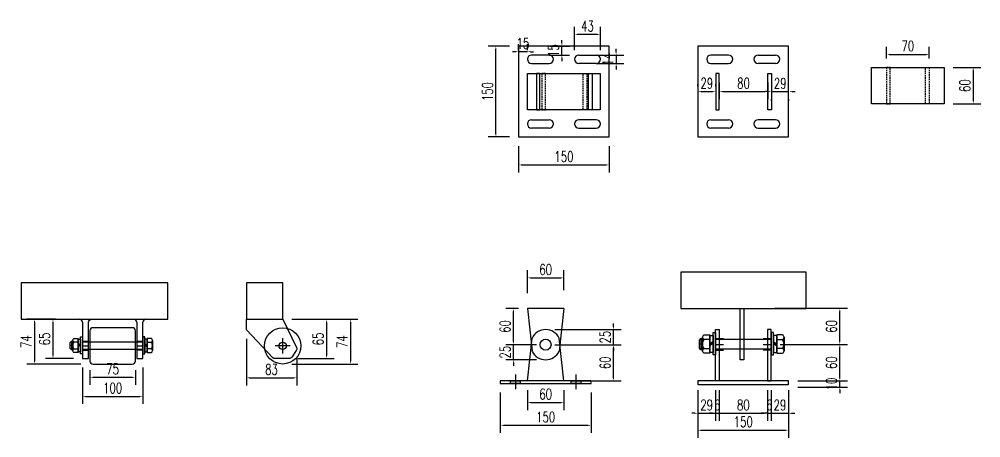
# Model space of a CAD drawing. Header units: millimetres. Extents: x -1442555 to 442606, y 1365385 to 2223627.
# Drawn here: x 357443 to 359033, y 1550949 to 1551641 of the extents above; entities that cross this region are included whole.
import ezdxf

# ---------------------------------------------------------------- set-up
doc = ezdxf.new("R2010")
doc.units = ezdxf.units.MM
doc.header["$LTSCALE"] = 10
for name, pattern in [('ACAD_ISO03W100', [30, 12, -18]), ('CENTER2', [28.575, 19.05, -3.175, 3.175, -3.175]), ('DASHED2', [0.375, 0.25, -0.125])]:
    doc.linetypes.add(name, pattern=pattern)
doc.layers.get('0').update_dxf_attribs({"linetype": 'CONTINUOUS'})
doc.layers.get('DEFPOINTS').update_dxf_attribs({"linetype": 'CONTINUOUS'})
for name, color, linetype in [('00-HATCH(填充)', 250, 'CONTINUOUS'), ('W-MOUNTING固定方式', 5, 'CONTINUOUS'), ('铝架', 3, 'CONTINUOUS')]:
    doc.layers.add(name, color=color, linetype=linetype)
doc.styles.add('STANDARD_T3', font='simplex.shx', dxfattribs={"width": 0.7, "bigfont": 'gbcbig.shx'})
doc.dimstyles.new('W&&5', dxfattribs={"dimtxt": 17.5, "dimasz": 5, "dimexe": 12.5, "dimexo": 15, "dimgap": 5, "dimtad": 1, "dimdec": 0, "dimzin": 0, "dimdsep": 46, "dimtxsty": 'STANDARD_T3', "dimcen": 0.09, "dimclrd": 1, "dimclre": 1, "dimclrt": 7, "dimazin": 2, "dimtfac": 1, "dimtdec": 0, "dimtix": 1, "dimtmove": 2, "dimatfit": 3, "dimfxl": 100, "dimtolj": 1, "dimtzin": 0, "dimarcsym": 0})

# ---------------------------------------------------------------- blocks, each defined once
blk = doc.blocks.new('*D166')
at = {"color": 1, "lineweight": -2, "transparency": 16777216}
for p, q in [((358987.3, 1551561.5), (359032.9, 1551561.5)), ((359020.4, 1551556.5), (359020.4, 1551506.5)), ((358987.3, 1551501.5), (359032.9, 1551501.5))]:
    blk.add_line(p, q, dxfattribs=at)
at = {"color": 1, "transparency": 16777216}
for points in [[(359019.6, 1551556.5), (359021.3, 1551556.5), (359020.4, 1551561.5)], [(359019.6, 1551506.5), (359021.3, 1551506.5), (359020.4, 1551501.5)]]:
    blk.add_solid(points, dxfattribs=at)
at = {"layer": 'DEFPOINTS', "color": 0, "transparency": 16777216}
for p in [(358972.3, 1551561.5), (358972.3, 1551501.5), (359020.4, 1551501.5)]:
    blk.add_point(p, dxfattribs=at)
at = {"color": 7, "transparency": 16777216, "insert": (359006.7, 1551531.5), "char_height": 17.5, "attachment_point": 5, "rotation": 90, "style": 'STANDARD_T3'}
blk.add_mtext('\\A1;60', dxfattribs=at)
blk = doc.blocks.new('gangban')
at = {"layer": 'W-MOUNTING固定方式'}
for p, q in [((-1499900.8, 1203880.2), (-1499929.8, 1203880.2)), ((-1499851.8, 1203880.2), (-1499822.8, 1203880.2)), ((-1499929.8, 1203866.2), (-1499900.8, 1203866.2)), ((-1499822.8, 1203866.2), (-1499851.8, 1203866.2)), ((-1499929.8, 1203773.2), (-1499900.8, 1203773.2)), ((-1499822.8, 1203773.2), (-1499851.8, 1203773.2)), ((-1499900.8, 1203759.2), (-1499929.8, 1203759.2)), ((-1499851.8, 1203759.2), (-1499822.8, 1203759.2))]:
    blk.add_line(p, q, dxfattribs=at)
blk.add_lwpolyline([(-1499951.3, 1203744.7), (-1499801.3, 1203744.7), (-1499801.3, 1203894.7), (-1499951.3, 1203894.7)], close=True, dxfattribs=at)
for centre, start, end in [((-1499929.8, 1203873.2), 90, 270), ((-1499900.8, 1203873.2), 270, 90), ((-1499851.8, 1203873.2), 90, 270), ((-1499822.8, 1203873.2), 270, 90), ((-1499929.8, 1203766.2), 90, 270), ((-1499900.8, 1203766.2), 270, 90), ((-1499851.8, 1203766.2), 90, 270), ((-1499822.8, 1203766.2), 270, 90)]:
    blk.add_arc(centre, 7, start, end, dxfattribs=at)
blk = doc.blocks.new('*D167')
at = {"color": 1, "lineweight": -2, "transparency": 16777216}
for p, q in [((358268.7, 1551431.6), (358268.7, 1551387.9)), ((358418.7, 1551431.6), (358418.7, 1551387.9)), ((358273.7, 1551400.4), (358413.7, 1551400.4))]:
    blk.add_line(p, q, dxfattribs=at)
at = {"color": 1, "transparency": 16777216}
for points in [[(358273.7, 1551401.2), (358273.7, 1551399.6), (358268.7, 1551400.4)], [(358413.7, 1551401.2), (358413.7, 1551399.6), (358418.7, 1551400.4)]]:
    blk.add_solid(points, dxfattribs=at)
at = {"layer": 'DEFPOINTS', "color": 0, "transparency": 16777216}
for p in [(358268.7, 1551446.6, 0), (358418.7, 1551446.6, 0), (358418.7, 1551400.4)]:
    blk.add_point(p, dxfattribs=at)
at = {"color": 7, "transparency": 16777216, "insert": (358343.7, 1551414.1), "char_height": 17.5, "attachment_point": 5, "style": 'STANDARD_T3'}
blk.add_mtext('\\A1;150', dxfattribs=at)
blk = doc.blocks.new('*D168')
at = {"color": 1, "lineweight": -2, "transparency": 16777216}
for p, q in [((358253.7, 1551596.6), (358218.6, 1551596.6)), ((358231.1, 1551451.6), (358231.1, 1551591.6)), ((358253.7, 1551446.6), (358218.6, 1551446.6))]:
    blk.add_line(p, q, dxfattribs=at)
at = {"color": 1, "transparency": 16777216}
for points in [[(358230.3, 1551591.6), (358232, 1551591.6), (358231.1, 1551596.6)], [(358230.3, 1551451.6), (358232, 1551451.6), (358231.1, 1551446.6)]]:
    blk.add_solid(points, dxfattribs=at)
at = {"layer": 'DEFPOINTS', "color": 0, "transparency": 16777216}
for p in [(358231.1, 1551596.6), (358268.7, 1551596.6, 0), (358268.7, 1551446.6, 0)]:
    blk.add_point(p, dxfattribs=at)
at = {"color": 7, "transparency": 16777216, "insert": (358217.4, 1551521.6), "char_height": 17.5, "attachment_point": 5, "rotation": 90, "style": 'STANDARD_T3'}
blk.add_mtext('\\A1;150', dxfattribs=at)
blk = doc.blocks.new('*D201')
at = {"color": 1, "lineweight": -2, "transparency": 16777216}
for p, q in [((358340.3, 1551601.6), (358340.3, 1551606.6)), ((358319.7, 1551596.6), (358352.8, 1551596.6)), ((358340.3, 1551582.1), (358340.3, 1551596.6)), ((358319.7, 1551582.1), (358352.8, 1551582.1)), ((358340.3, 1551577.1), (358340.3, 1551572.1))]:
    blk.add_line(p, q, dxfattribs=at)
at = {"color": 1, "transparency": 16777216}
for points in [[(358339.5, 1551601.6), (358341.1, 1551601.6), (358340.3, 1551596.6)], [(358339.5, 1551577.1), (358341.1, 1551577.1), (358340.3, 1551582.1)]]:
    blk.add_solid(points, dxfattribs=at)
at = {"layer": 'DEFPOINTS', "color": 0, "transparency": 16777216}
for p in [(358304.7, 1551596.6, 0), (358340.3, 1551596.6), (358304.7, 1551582.1, 0)]:
    blk.add_point(p, dxfattribs=at)
at = {"color": 7, "transparency": 16777216, "insert": (358326.5, 1551589.4), "char_height": 17.5, "attachment_point": 5, "rotation": 90, "style": 'STANDARD_T3'}
blk.add_mtext('\\A1;15', dxfattribs=at)
blk = doc.blocks.new('*D202')
at = {"color": 1, "lineweight": -2, "transparency": 16777216}
for p, q in [((358263.7, 1551587.6), (358258.7, 1551587.6)), ((358268.7, 1551590.1), (358268.7, 1551600.1)), ((358283.2, 1551587.6), (358268.7, 1551587.6)), ((358283.2, 1551590.1), (358283.2, 1551600.1)), ((358288.2, 1551587.6), (358293.2, 1551587.6))]:
    blk.add_line(p, q, dxfattribs=at)
at = {"color": 1, "transparency": 16777216}
for points in [[(358263.7, 1551588.4), (358263.7, 1551586.7), (358268.7, 1551587.6)], [(358288.2, 1551588.4), (358288.2, 1551586.7), (358283.2, 1551587.6)]]:
    blk.add_solid(points, dxfattribs=at)
at = {"layer": 'DEFPOINTS', "color": 0, "transparency": 16777216}
for p in [(358268.7, 1551587.6), (358268.7, 1551575.1, 0), (358283.2, 1551575.1, 0)]:
    blk.add_point(p, dxfattribs=at)
at = {"color": 7, "transparency": 16777216, "insert": (358275.9, 1551601.3), "char_height": 17.5, "attachment_point": 5, "style": 'STANDARD_T3'}
blk.add_mtext('\\A1;15', dxfattribs=at)
blk = doc.blocks.new('*D203')
at = {"color": 1, "lineweight": -2, "transparency": 16777216}
for p, q in [((358430, 1551587.1), (358430, 1551592.1)), ((358397.7, 1551582.1), (358442.5, 1551582.1)), ((358430, 1551582.1), (358430, 1551568.1)), ((358397.7, 1551568.1), (358442.5, 1551568.1)), ((358430, 1551563.1), (358430, 1551558.1))]:
    blk.add_line(p, q, dxfattribs=at)
at = {"color": 1, "transparency": 16777216}
for points in [[(358429.1, 1551587.1), (358430.8, 1551587.1), (358430, 1551582.1)], [(358429.1, 1551563.1), (358430.8, 1551563.1), (358430, 1551568.1)]]:
    blk.add_solid(points, dxfattribs=at)
at = {"layer": 'DEFPOINTS', "color": 0, "transparency": 16777216}
for p in [(358382.7, 1551582.1, 0), (358382.7, 1551568.1, 0), (358430, 1551568.1)]:
    blk.add_point(p, dxfattribs=at)
at = {"color": 7, "transparency": 16777216, "insert": (358416.2, 1551575.1), "char_height": 17.5, "attachment_point": 5, "rotation": 90, "style": 'STANDARD_T3'}
blk.add_mtext('\\A1;14', dxfattribs=at)
blk = doc.blocks.new('*D216')
at = {"color": 1, "lineweight": -2, "transparency": 16777216}
for p, q in [((358361.2, 1551590.1), (358361.2, 1551628.5)), ((358404.2, 1551590.1), (358404.2, 1551628.5)), ((358399.2, 1551616), (358366.2, 1551616))]:
    blk.add_line(p, q, dxfattribs=at)
at = {"color": 1, "transparency": 16777216}
for points in [[(358366.2, 1551616.8), (358366.2, 1551615.2), (358361.2, 1551616)], [(358399.2, 1551616.8), (358399.2, 1551615.2), (358404.2, 1551616)]]:
    blk.add_solid(points, dxfattribs=at)
at = {"layer": 'DEFPOINTS', "color": 0, "transparency": 16777216}
for p in [(358361.2, 1551616), (358361.2, 1551575.1, 0), (358404.2, 1551575.1, 0)]:
    blk.add_point(p, dxfattribs=at)
at = {"color": 7, "transparency": 16777216, "insert": (358382.7, 1551629.8), "char_height": 17.5, "attachment_point": 5, "style": 'STANDARD_T3'}
blk.add_mtext('\\A1;43', dxfattribs=at)
blk = doc.blocks.new('*D188')
at = {"color": 1, "lineweight": -2, "transparency": 16777216}
for p, q in [((358283.4, 1551188.2), (358283.4, 1551226.2)), ((358343.4, 1551193.2), (358343.4, 1551226.2)), ((358288.4, 1551213.7), (358338.4, 1551213.7))]:
    blk.add_line(p, q, dxfattribs=at)
at = {"color": 1, "transparency": 16777216}
for points in [[(358288.4, 1551214.5), (358288.4, 1551212.8), (358283.4, 1551213.7)], [(358338.4, 1551214.5), (358338.4, 1551212.8), (358343.4, 1551213.7)]]:
    blk.add_solid(points, dxfattribs=at)
at = {"layer": 'DEFPOINTS', "color": 0, "transparency": 16777216}
for p in [(358343.4, 1551213.7), (358343.4, 1551178.2), (358283.4, 1551173.2)]:
    blk.add_point(p, dxfattribs=at)
at = {"color": 7, "transparency": 16777216, "insert": (358313.4, 1551227.4), "char_height": 17.5, "attachment_point": 5, "style": 'STANDARD_T3'}
blk.add_mtext('\\A1;60', dxfattribs=at)
blk = doc.blocks.new('*D189')
at = {"color": 1, "lineweight": -2, "transparency": 16777216}
for p, q in [((358268.4, 1551163.2), (358247.7, 1551163.2)), ((358260.2, 1551108.2), (358260.2, 1551158.2)), ((358298.4, 1551103.2), (358247.7, 1551103.2))]:
    blk.add_line(p, q, dxfattribs=at)
at = {"color": 1, "transparency": 16777216}
for points in [[(358259.3, 1551158.2), (358261, 1551158.2), (358260.2, 1551163.2)], [(358259.3, 1551108.2), (358261, 1551108.2), (358260.2, 1551103.2)]]:
    blk.add_solid(points, dxfattribs=at)
at = {"layer": 'DEFPOINTS', "color": 0, "transparency": 16777216}
for p in [(358260.2, 1551163.2), (358283.4, 1551163.2), (358313.4, 1551103.2)]:
    blk.add_point(p, dxfattribs=at)
at = {"color": 7, "transparency": 16777216, "insert": (358246.4, 1551133.2), "char_height": 17.5, "attachment_point": 5, "rotation": 90, "style": 'STANDARD_T3'}
blk.add_mtext('\\A1;60', dxfattribs=at)
blk = doc.blocks.new('*D190')
at = {"color": 1, "lineweight": -2, "transparency": 16777216}
for p, q in [((358260.2, 1551108.2), (358260.2, 1551113.2)), ((358298.4, 1551103.2), (358247.7, 1551103.2)), ((358260.2, 1551078.2), (358260.2, 1551103.2)), ((358298.4, 1551078.2), (358247.7, 1551078.2)), ((358260.2, 1551073.2), (358260.2, 1551068.2))]:
    blk.add_line(p, q, dxfattribs=at)
at = {"color": 1, "transparency": 16777216}
for points in [[(358259.3, 1551108.2), (358261, 1551108.2), (358260.2, 1551103.2)], [(358259.3, 1551073.2), (358261, 1551073.2), (358260.2, 1551078.2)]]:
    blk.add_solid(points, dxfattribs=at)
at = {"layer": 'DEFPOINTS', "color": 0, "transparency": 16777216}
for p in [(358260.2, 1551103.2), (358313.4, 1551103.2), (358313.4, 1551078.2)]:
    blk.add_point(p, dxfattribs=at)
at = {"color": 7, "transparency": 16777216, "insert": (358246.4, 1551090.7), "char_height": 17.5, "attachment_point": 5, "rotation": 90, "style": 'STANDARD_T3'}
blk.add_mtext('\\A1;25', dxfattribs=at)
blk = doc.blocks.new('*D191')
at = {"color": 1, "lineweight": -2, "transparency": 16777216}
for p, q in [((358328.4, 1551128.2), (358438.1, 1551128.2)), ((358425.6, 1551133.2), (358425.6, 1551138.2)), ((358425.6, 1551103.2), (358425.6, 1551128.2)), ((358328.4, 1551103.2), (358438.1, 1551103.2)), ((358425.6, 1551098.2), (358425.6, 1551093.2))]:
    blk.add_line(p, q, dxfattribs=at)
at = {"color": 1, "transparency": 16777216}
for points in [[(358424.8, 1551133.2), (358426.5, 1551133.2), (358425.6, 1551128.2)], [(358424.8, 1551098.2), (358426.5, 1551098.2), (358425.6, 1551103.2)]]:
    blk.add_solid(points, dxfattribs=at)
at = {"layer": 'DEFPOINTS', "color": 0, "transparency": 16777216}
for p in [(358313.4, 1551128.2), (358425.6, 1551128.2), (358313.4, 1551103.2)]:
    blk.add_point(p, dxfattribs=at)
at = {"color": 7, "transparency": 16777216, "insert": (358411.9, 1551115.7), "char_height": 17.5, "attachment_point": 5, "rotation": 90, "style": 'STANDARD_T3'}
blk.add_mtext('\\A1;25', dxfattribs=at)
blk = doc.blocks.new('*D192')
at = {"color": 1, "lineweight": -2, "transparency": 16777216}
for p, q in [((358368.4, 1551103.2), (358438.1, 1551103.2)), ((358425.6, 1551048.2), (358425.6, 1551098.2)), ((358368.4, 1551043.2), (358438.1, 1551043.2))]:
    blk.add_line(p, q, dxfattribs=at)
at = {"color": 1, "transparency": 16777216}
for points in [[(358424.8, 1551098.2), (358426.5, 1551098.2), (358425.6, 1551103.2)], [(358424.8, 1551048.2), (358426.5, 1551048.2), (358425.6, 1551043.2)]]:
    blk.add_solid(points, dxfattribs=at)
at = {"layer": 'DEFPOINTS', "color": 0, "transparency": 16777216}
for p in [(358353.4, 1551103.2), (358425.6, 1551103.2), (358353.4, 1551043.2)]:
    blk.add_point(p, dxfattribs=at)
at = {"color": 7, "transparency": 16777216, "insert": (358411.9, 1551073.2), "char_height": 17.5, "attachment_point": 5, "rotation": 90, "style": 'STANDARD_T3'}
blk.add_mtext('\\A1;60', dxfattribs=at)
blk = doc.blocks.new('*D193')
at = {"color": 1, "lineweight": -2, "transparency": 16777216}
for p, q in [((358283.4, 1551028.2), (358283.4, 1550995.2)), ((358343.4, 1551028.2), (358343.4, 1550995.2)), ((358288.4, 1551007.7), (358338.4, 1551007.7))]:
    blk.add_line(p, q, dxfattribs=at)
at = {"color": 1, "transparency": 16777216}
for points in [[(358288.4, 1551008.6), (358288.4, 1551006.9), (358283.4, 1551007.7)], [(358338.4, 1551008.6), (358338.4, 1551006.9), (358343.4, 1551007.7)]]:
    blk.add_solid(points, dxfattribs=at)
at = {"layer": 'DEFPOINTS', "color": 0, "transparency": 16777216}
for p in [(358283.4, 1551043.2), (358343.4, 1551043.2), (358343.4, 1551007.7)]:
    blk.add_point(p, dxfattribs=at)
at = {"color": 7, "transparency": 16777216, "insert": (358313.4, 1551021.5), "char_height": 17.5, "attachment_point": 5, "style": 'STANDARD_T3'}
blk.add_mtext('\\A1;60', dxfattribs=at)
blk = doc.blocks.new('*D217')
at = {"color": 1, "lineweight": -2, "transparency": 16777216}
for p, q in [((358565.2, 1551530.6), (358565.2, 1551534.1)), ((358594.6, 1551530), (358594.6, 1551534.1)), ((358570.2, 1551521.6), (358589.6, 1551521.6))]:
    blk.add_line(p, q, dxfattribs=at)
at = {"color": 1, "transparency": 16777216}
for points in [[(358570.2, 1551522.4), (358570.2, 1551520.8), (358565.2, 1551521.6)], [(358589.6, 1551522.4), (358589.6, 1551520.8), (358594.6, 1551521.6)]]:
    blk.add_solid(points, dxfattribs=at)
at = {"layer": 'DEFPOINTS', "color": 0, "transparency": 16777216}
for p in [(358565.2, 1551515.6, 0), (358594.6, 1551521.6), (358594.6, 1551515, 0)]:
    blk.add_point(p, dxfattribs=at)
at = {"color": 7, "transparency": 16777216, "insert": (358579.9, 1551535.4), "char_height": 17.5, "attachment_point": 5, "style": 'STANDARD_T3'}
blk.add_mtext('\\A1;29', dxfattribs=at)
blk = doc.blocks.new('*D194')
at = {"color": 1, "lineweight": -2, "transparency": 16777216}
for p, q in [((358681.8, 1551521.5), (358676.8, 1551521.5)), ((358686.8, 1551521.5), (358715.8, 1551521.5)), ((358686.8, 1551506.6), (358686.8, 1551509)), ((358715.8, 1551506.6), (358715.8, 1551509)), ((358720.8, 1551521.5), (358725.8, 1551521.5))]:
    blk.add_line(p, q, dxfattribs=at)
at = {"color": 1, "transparency": 16777216}
for points in [[(358681.8, 1551522.4), (358681.8, 1551520.7), (358686.8, 1551521.5)], [(358720.8, 1551522.4), (358720.8, 1551520.7), (358715.8, 1551521.5)]]:
    blk.add_solid(points, dxfattribs=at)
at = {"layer": 'DEFPOINTS', "color": 0, "transparency": 16777216}
for p in [(358686.8, 1551521.6, 0), (358715.8, 1551521.6), (358715.8, 1551521.5)]:
    blk.add_point(p, dxfattribs=at)
at = {"color": 7, "transparency": 16777216, "insert": (358701.3, 1551535.3), "char_height": 17.5, "attachment_point": 5, "style": 'STANDARD_T3'}
blk.add_mtext('\\A1;29', dxfattribs=at)
blk = doc.blocks.new('*D195')
at = {"color": 1, "lineweight": -2, "transparency": 16777216}
for p, q in [((358877.2, 1551576.5), (358877.2, 1551595.7)), ((358947.4, 1551576.5), (358947.4, 1551595.7)), ((358882.2, 1551583.2), (358942.4, 1551583.2))]:
    blk.add_line(p, q, dxfattribs=at)
at = {"color": 1, "transparency": 16777216}
for points in [[(358882.2, 1551584.1), (358882.2, 1551582.4), (358877.2, 1551583.2)], [(358942.4, 1551584.1), (358942.4, 1551582.4), (358947.4, 1551583.2)]]:
    blk.add_solid(points, dxfattribs=at)
at = {"layer": 'DEFPOINTS', "color": 0, "transparency": 16777216}
for p in [(358947.4, 1551583.2), (358877.2, 1551561.5, 0), (358947.4, 1551561.5, 0)]:
    blk.add_point(p, dxfattribs=at)
at = {"color": 7, "transparency": 16777216, "insert": (358912.3, 1551597), "char_height": 17.5, "attachment_point": 5, "style": 'STANDARD_T3'}
blk.add_mtext('\\A1;70', dxfattribs=at)
blk = doc.blocks.new('*D196')
at = {"color": 1, "lineweight": -2, "transparency": 16777216}
for p, q in [((358686.4, 1551028.2), (358686.4, 1550977.3)), ((358715.2, 1551028.2), (358715.2, 1550977.3)), ((358681.4, 1550989.8), (358676.4, 1550989.8)), ((358686.4, 1550989.8), (358715.2, 1550989.8)), ((358720.2, 1550989.8), (358725.2, 1550989.8))]:
    blk.add_line(p, q, dxfattribs=at)
at = {"color": 1, "transparency": 16777216}
for points in [[(358681.4, 1550990.6), (358681.4, 1550989), (358686.4, 1550989.8)], [(358720.2, 1550990.6), (358720.2, 1550989), (358715.2, 1550989.8)]]:
    blk.add_solid(points, dxfattribs=at)
at = {"layer": 'DEFPOINTS', "color": 0, "transparency": 16777216}
for p in [(358686.4, 1551043.2, 0), (358715.2, 1551043.2), (358715.2, 1550989.8)]:
    blk.add_point(p, dxfattribs=at)
at = {"color": 7, "transparency": 16777216, "insert": (358700.8, 1551003.5), "char_height": 17.5, "attachment_point": 5, "style": 'STANDARD_T3'}
blk.add_mtext('\\A1;29', dxfattribs=at)
blk = doc.blocks.new('*D197')
at = {"color": 1, "lineweight": -2, "transparency": 16777216}
for p, q in [((358600.2, 1551028.2), (358600.2, 1550977.3)), ((358680.4, 1551028.2), (358680.4, 1550977.3)), ((358605.2, 1550989.8), (358675.4, 1550989.8))]:
    blk.add_line(p, q, dxfattribs=at)
at = {"color": 1, "transparency": 16777216}
for points in [[(358605.2, 1550990.6), (358605.2, 1550989), (358600.2, 1550989.8)], [(358675.4, 1550990.6), (358675.4, 1550989), (358680.4, 1550989.8)]]:
    blk.add_solid(points, dxfattribs=at)
at = {"layer": 'DEFPOINTS', "color": 0, "transparency": 16777216}
for p in [(358600.2, 1551043.2, 0), (358680.4, 1551043.2, 0), (358680.4, 1550989.8)]:
    blk.add_point(p, dxfattribs=at)
at = {"color": 7, "transparency": 16777216, "insert": (358640.3, 1551003.5), "char_height": 17.5, "attachment_point": 5, "style": 'STANDARD_T3'}
blk.add_mtext('\\A1;80', dxfattribs=at)
blk = doc.blocks.new('*D198')
at = {"color": 1, "lineweight": -2, "transparency": 16777216}
for p, q in [((358565.2, 1551028.2), (358565.2, 1550977.3)), ((358594.2, 1551028.2), (358594.2, 1550977.3)), ((358560.2, 1550989.8), (358555.2, 1550989.8)), ((358565.2, 1550989.8), (358594.2, 1550989.8)), ((358599.2, 1550989.8), (358604.2, 1550989.8))]:
    blk.add_line(p, q, dxfattribs=at)
at = {"color": 1, "transparency": 16777216}
for points in [[(358560.2, 1550990.6), (358560.2, 1550989), (358565.2, 1550989.8)], [(358599.2, 1550990.6), (358599.2, 1550989), (358594.2, 1550989.8)]]:
    blk.add_solid(points, dxfattribs=at)
at = {"layer": 'DEFPOINTS', "color": 0, "transparency": 16777216}
for p in [(358565.2, 1551043.2), (358594.2, 1551043.2, 0), (358594.2, 1550989.8)]:
    blk.add_point(p, dxfattribs=at)
at = {"color": 7, "transparency": 16777216, "insert": (358579.7, 1551003.5), "char_height": 17.5, "attachment_point": 5, "style": 'STANDARD_T3'}
blk.add_mtext('\\A1;29', dxfattribs=at)
blk = doc.blocks.new('*D218')
at = {"color": 1, "lineweight": -2, "transparency": 16777216}
for p, q in [((358565.2, 1551022.2), (358565.2, 1550949.3)), ((358715.2, 1551022.2), (358715.2, 1550949.3)), ((358570.2, 1550961.8), (358710.2, 1550961.8))]:
    blk.add_line(p, q, dxfattribs=at)
at = {"color": 1, "transparency": 16777216}
for points in [[(358570.2, 1550962.6), (358570.2, 1550961), (358565.2, 1550961.8)], [(358710.2, 1550962.6), (358710.2, 1550961), (358715.2, 1550961.8)]]:
    blk.add_solid(points, dxfattribs=at)
at = {"layer": 'DEFPOINTS', "color": 0, "transparency": 16777216}
for p in [(358565.2, 1551037.2), (358715.2, 1551037.2), (358715.2, 1550961.8)]:
    blk.add_point(p, dxfattribs=at)
at = {"color": 7, "transparency": 16777216, "insert": (358640.2, 1550975.6), "char_height": 17.5, "attachment_point": 5, "style": 'STANDARD_T3'}
blk.add_mtext('\\A1;150', dxfattribs=at)
blk = doc.blocks.new('*D219')
at = {"color": 1, "lineweight": -2, "transparency": 16777216}
for p, q in [((358799.9, 1551048.2), (358799.9, 1551053.2)), ((358730.2, 1551043.2), (358812.4, 1551043.2)), ((358730.2, 1551033.2), (358812.4, 1551033.2)), ((358799.9, 1551033.2), (358799.9, 1551043.2)), ((358799.9, 1551028.2), (358799.9, 1551023.2))]:
    blk.add_line(p, q, dxfattribs=at)
at = {"color": 1, "transparency": 16777216}
for points in [[(358799, 1551048.2), (358800.7, 1551048.2), (358799.9, 1551043.2)], [(358799, 1551028.2), (358800.7, 1551028.2), (358799.9, 1551033.2)]]:
    blk.add_solid(points, dxfattribs=at)
at = {"layer": 'DEFPOINTS', "color": 0, "transparency": 16777216}
for p in [(358715.2, 1551043.2), (358715.2, 1551033.2), (358799.9, 1551043.2)]:
    blk.add_point(p, dxfattribs=at)
at = {"color": 7, "transparency": 16777216, "insert": (358786.1, 1551038.2), "char_height": 17.5, "attachment_point": 5, "rotation": 90, "style": 'STANDARD_T3'}
blk.add_mtext('\\A1;10', dxfattribs=at)
blk = doc.blocks.new('*D220')
at = {"color": 1, "lineweight": -2, "transparency": 16777216}
for p, q in [((358594.2, 1551028.2), (358594.2, 1550977.3)), ((358600.2, 1551028.2), (358600.2, 1550977.3)), ((358589.2, 1550989.8), (358584.2, 1550989.8)), ((358594.2, 1550989.8), (358600.2, 1550989.8)), ((358605.2, 1550989.8), (358610.2, 1550989.8))]:
    blk.add_line(p, q, dxfattribs=at)
at = {"color": 1, "transparency": 16777216}
for points in [[(358589.2, 1550990.6), (358589.2, 1550989), (358594.2, 1550989.8)], [(358605.2, 1550990.6), (358605.2, 1550989), (358600.2, 1550989.8)]]:
    blk.add_solid(points, dxfattribs=at)
at = {"layer": 'DEFPOINTS', "color": 0, "transparency": 16777216}
for p in [(358594.2, 1551043.2, 0), (358600.2, 1551043.2, 0), (358600.2, 1550989.8)]:
    blk.add_point(p, dxfattribs=at)
at = {"color": 7, "transparency": 16777216, "insert": (358597.2, 1551003.5), "char_height": 17.5, "attachment_point": 5, "style": 'STANDARD_T3'}
blk.add_mtext('\\A1;6', dxfattribs=at)
blk = doc.blocks.new('*D221')
at = {"color": 1, "lineweight": -2, "transparency": 16777216}
for p, q in [((358701.4, 1551103.6), (358812.4, 1551103.6)), ((358799.9, 1551048.2), (358799.9, 1551098.6)), ((358730.2, 1551043.2), (358812.4, 1551043.2))]:
    blk.add_line(p, q, dxfattribs=at)
at = {"color": 1, "transparency": 16777216}
for points in [[(358799, 1551098.6), (358800.7, 1551098.6), (358799.9, 1551103.6)], [(358799, 1551048.2), (358800.7, 1551048.2), (358799.9, 1551043.2)]]:
    blk.add_solid(points, dxfattribs=at)
at = {"layer": 'DEFPOINTS', "color": 0, "transparency": 16777216}
for p in [(358686.4, 1551103.6, 0), (358799.9, 1551103.6), (358715.2, 1551043.2)]:
    blk.add_point(p, dxfattribs=at)
at = {"color": 7, "transparency": 16777216, "insert": (358786.1, 1551073.4), "char_height": 17.5, "attachment_point": 5, "rotation": 90, "style": 'STANDARD_T3'}
blk.add_mtext('\\A1;60', dxfattribs=at)
blk = doc.blocks.new('*D222')
at = {"color": 1, "lineweight": -2, "transparency": 16777216}
for p, q in [((358692.4, 1551163.3), (358812.4, 1551163.3)), ((358799.9, 1551108.6), (358799.9, 1551158.3)), ((358701.4, 1551103.6), (358812.4, 1551103.6))]:
    blk.add_line(p, q, dxfattribs=at)
at = {"color": 1, "transparency": 16777216}
for points in [[(358799, 1551158.3), (358800.7, 1551158.3), (358799.9, 1551163.3)], [(358799, 1551108.6), (358800.7, 1551108.6), (358799.9, 1551103.6)]]:
    blk.add_solid(points, dxfattribs=at)
at = {"layer": 'DEFPOINTS', "color": 0, "transparency": 16777216}
for p in [(358677.4, 1551163.3, 0), (358799.9, 1551163.3), (358686.4, 1551103.6, 0)]:
    blk.add_point(p, dxfattribs=at)
at = {"color": 7, "transparency": 16777216, "insert": (358786.1, 1551133.4), "char_height": 17.5, "attachment_point": 5, "rotation": 90, "style": 'STANDARD_T3'}
blk.add_mtext('\\A1;60', dxfattribs=at)
blk = doc.blocks.new('*D223')
at = {"color": 1, "lineweight": -2, "transparency": 16777216}
for p, q in [((358680.4, 1551028.2), (358680.4, 1550977.3)), ((358686.4, 1551028.2), (358686.4, 1550977.3)), ((358675.4, 1550989.8), (358670.4, 1550989.8)), ((358680.4, 1550989.8), (358686.4, 1550989.8)), ((358691.4, 1550989.8), (358696.4, 1550989.8))]:
    blk.add_line(p, q, dxfattribs=at)
at = {"color": 1, "transparency": 16777216}
for points in [[(358675.4, 1550990.6), (358675.4, 1550989), (358680.4, 1550989.8)], [(358691.4, 1550990.6), (358691.4, 1550989), (358686.4, 1550989.8)]]:
    blk.add_solid(points, dxfattribs=at)
at = {"layer": 'DEFPOINTS', "color": 0, "transparency": 16777216}
for p in [(358680.4, 1551043.2, 0), (358686.4, 1551043.2, 0), (358686.4, 1550989.8)]:
    blk.add_point(p, dxfattribs=at)
at = {"color": 7, "transparency": 16777216, "insert": (358683.4, 1551003.5), "char_height": 17.5, "attachment_point": 5, "style": 'STANDARD_T3'}
blk.add_mtext('\\A1;6', dxfattribs=at)
blk = doc.blocks.new('*D204')
at = {"color": 1, "lineweight": -2, "transparency": 16777216}
for p, q in [((357502.7, 1551145.2), (357486.3, 1551145.2)), ((357498.8, 1551140.2), (357498.8, 1551085.2)), ((357532.5, 1551080.2), (357486.3, 1551080.2))]:
    blk.add_line(p, q, dxfattribs=at)
at = {"color": 1, "transparency": 16777216}
for points in [[(357498, 1551140.2), (357499.6, 1551140.2), (357498.8, 1551145.2)], [(357498, 1551085.2), (357499.6, 1551085.2), (357498.8, 1551080.2)]]:
    blk.add_solid(points, dxfattribs=at)
at = {"layer": 'DEFPOINTS', "color": 0, "transparency": 16777216}
for p in [(357517.7, 1551145.2), (357498.8, 1551080.2), (357547.5, 1551080.2)]:
    blk.add_point(p, dxfattribs=at)
at = {"color": 7, "transparency": 16777216, "insert": (357485.1, 1551112.7), "char_height": 17.5, "attachment_point": 5, "rotation": 90, "style": 'STANDARD_T3'}
blk.add_mtext('\\A1;65', dxfattribs=at)
blk = doc.blocks.new('*D169')
at = {"color": 1, "lineweight": -2, "transparency": 16777216}
for p, q in [((357502.7, 1551145.2), (357455.7, 1551145.2)), ((357468.2, 1551140.2), (357468.2, 1551076.2)), ((357545, 1551071.2), (357455.7, 1551071.2))]:
    blk.add_line(p, q, dxfattribs=at)
at = {"color": 1, "transparency": 16777216}
for points in [[(357467.4, 1551140.2), (357469.1, 1551140.2), (357468.2, 1551145.2)], [(357467.4, 1551076.2), (357469.1, 1551076.2), (357468.2, 1551071.2)]]:
    blk.add_solid(points, dxfattribs=at)
at = {"layer": 'DEFPOINTS', "color": 0, "transparency": 16777216}
for p in [(357517.7, 1551145.2), (357468.2, 1551071.2), (357560, 1551071.2)]:
    blk.add_point(p, dxfattribs=at)
at = {"color": 7, "transparency": 16777216, "insert": (357454.5, 1551108.2), "char_height": 17.5, "attachment_point": 5, "rotation": 90, "style": 'STANDARD_T3'}
blk.add_mtext('\\A1;74', dxfattribs=at)
blk = doc.blocks.new('*D170')
at = {"color": 1, "lineweight": -2, "transparency": 16777216}
for p, q in [((357547.5, 1551065.2), (357547.5, 1551005.2)), ((357647.5, 1551065.2), (357647.5, 1551005.2)), ((357552.5, 1551017.7), (357642.5, 1551017.7))]:
    blk.add_line(p, q, dxfattribs=at)
at = {"color": 1, "transparency": 16777216}
for points in [[(357552.5, 1551018.5), (357552.5, 1551016.9), (357547.5, 1551017.7)], [(357642.5, 1551018.5), (357642.5, 1551016.9), (357647.5, 1551017.7)]]:
    blk.add_solid(points, dxfattribs=at)
at = {"layer": 'DEFPOINTS', "color": 0, "transparency": 16777216}
for p in [(357547.5, 1551080.2), (357647.5, 1551080.2), (357647.5, 1551017.7)]:
    blk.add_point(p, dxfattribs=at)
at = {"color": 7, "transparency": 16777216, "insert": (357597.5, 1551031.5), "char_height": 17.5, "attachment_point": 5, "style": 'STANDARD_T3'}
blk.add_mtext('\\A1;100', dxfattribs=at)
blk = doc.blocks.new('*D205')
at = {"color": 1, "lineweight": -2, "transparency": 16777216}
for p, q in [((357560, 1551061.2), (357560, 1551036.8)), ((357565, 1551049.3), (357630, 1551049.3)), ((357635, 1551061.2), (357635, 1551036.8))]:
    blk.add_line(p, q, dxfattribs=at)
at = {"color": 1, "transparency": 16777216}
for points in [[(357565, 1551050.1), (357565, 1551048.5), (357560, 1551049.3)], [(357630, 1551050.1), (357630, 1551048.5), (357635, 1551049.3)]]:
    blk.add_solid(points, dxfattribs=at)
at = {"layer": 'DEFPOINTS', "color": 0, "transparency": 16777216}
for p in [(357560, 1551076.2), (357635, 1551076.2), (357635, 1551049.3)]:
    blk.add_point(p, dxfattribs=at)
at = {"color": 7, "transparency": 16777216, "insert": (357597.5, 1551063.1), "char_height": 17.5, "attachment_point": 5, "style": 'STANDARD_T3'}
blk.add_mtext('\\A1;75', dxfattribs=at)
blk = doc.blocks.new('*D206')
at = {"color": 1, "lineweight": -2, "transparency": 16777216}
for p, q in [((357893.6, 1551145.2), (357963.6, 1551145.2)), ((357951.1, 1551140.2), (357951.1, 1551085.2)), ((357904.4, 1551080.2), (357963.6, 1551080.2))]:
    blk.add_line(p, q, dxfattribs=at)
at = {"color": 1, "transparency": 16777216}
for points in [[(357950.3, 1551140.2), (357951.9, 1551140.2), (357951.1, 1551145.2)], [(357950.3, 1551085.2), (357951.9, 1551085.2), (357951.1, 1551080.2)]]:
    blk.add_solid(points, dxfattribs=at)
at = {"layer": 'DEFPOINTS', "color": 0, "transparency": 16777216}
for p in [(357878.6, 1551145.2), (357889.4, 1551080.2), (357951.1, 1551080.2)]:
    blk.add_point(p, dxfattribs=at)
at = {"color": 7, "transparency": 16777216, "insert": (357937.3, 1551112.7), "char_height": 17.5, "attachment_point": 5, "rotation": 90, "style": 'STANDARD_T3'}
blk.add_mtext('\\A1;65', dxfattribs=at)
blk = doc.blocks.new('*D207')
at = {"color": 1, "lineweight": -2, "transparency": 16777216}
for p, q in [((357818.6, 1551112.7), (357818.6, 1551035.9)), ((357901.9, 1551081), (357901.9, 1551035.9)), ((357823.6, 1551048.4), (357896.9, 1551048.4))]:
    blk.add_line(p, q, dxfattribs=at)
at = {"color": 1, "transparency": 16777216}
for points in [[(357823.6, 1551049.3), (357823.6, 1551047.6), (357818.6, 1551048.4)], [(357896.9, 1551049.3), (357896.9, 1551047.6), (357901.9, 1551048.4)]]:
    blk.add_solid(points, dxfattribs=at)
at = {"layer": 'DEFPOINTS', "color": 0, "transparency": 16777216}
for p in [(357818.6, 1551127.7), (357901.9, 1551096), (357901.9, 1551048.4)]:
    blk.add_point(p, dxfattribs=at)
at = {"color": 7, "transparency": 16777216, "insert": (357860.2, 1551062.2), "char_height": 17.5, "attachment_point": 5, "style": 'STANDARD_T3'}
blk.add_mtext('\\A1;83', dxfattribs=at)
blk = doc.blocks.new('*D208')
at = {"color": 1, "lineweight": -2, "transparency": 16777216}
for p, q in [((358600.6, 1551536.5), (358600.6, 1551509.1)), ((358680.8, 1551536.5), (358680.8, 1551509.1)), ((358605.6, 1551521.6), (358675.8, 1551521.6))]:
    blk.add_line(p, q, dxfattribs=at)
at = {"color": 1, "transparency": 16777216}
for points in [[(358605.6, 1551522.4), (358605.6, 1551520.8), (358600.6, 1551521.6)], [(358675.8, 1551522.4), (358675.8, 1551520.8), (358680.8, 1551521.6)]]:
    blk.add_solid(points, dxfattribs=at)
at = {"layer": 'DEFPOINTS', "color": 0, "transparency": 16777216}
for p in [(358600.6, 1551551.5, 0), (358680.8, 1551551.5, 0), (358680.8, 1551521.6)]:
    blk.add_point(p, dxfattribs=at)
at = {"color": 7, "transparency": 16777216, "insert": (358640.7, 1551535.4), "char_height": 17.5, "attachment_point": 5, "style": 'STANDARD_T3'}
blk.add_mtext('\\A1;80', dxfattribs=at)
blk = doc.blocks.new('*D209')
at = {"color": 1, "lineweight": -2, "transparency": 16777216}
for p, q in [((357908.6, 1551145.2), (358003, 1551145.2)), ((357990.5, 1551140.2), (357990.5, 1551076.2)), ((357893.6, 1551071.2), (358003, 1551071.2))]:
    blk.add_line(p, q, dxfattribs=at)
at = {"color": 1, "transparency": 16777216}
for points in [[(357989.7, 1551140.2), (357991.4, 1551140.2), (357990.5, 1551145.2)], [(357989.7, 1551076.2), (357991.4, 1551076.2), (357990.5, 1551071.2)]]:
    blk.add_solid(points, dxfattribs=at)
at = {"layer": 'DEFPOINTS', "color": 0, "transparency": 16777216}
for p in [(357893.6, 1551145.2), (357878.6, 1551071.2), (357990.5, 1551071.2)]:
    blk.add_point(p, dxfattribs=at)
at = {"color": 7, "transparency": 16777216, "insert": (357976.8, 1551108.2), "char_height": 17.5, "attachment_point": 5, "rotation": 90, "style": 'STANDARD_T3'}
blk.add_mtext('\\A1;74', dxfattribs=at)
blk = doc.blocks.new('*D210')
at = {"color": 1, "lineweight": -2, "transparency": 16777216}
for p, q in [((358238.5, 1551024.2), (358238.5, 1550957.4)), ((358388.5, 1551024.2), (358388.5, 1550957.4)), ((358243.5, 1550969.9), (358383.5, 1550969.9))]:
    blk.add_line(p, q, dxfattribs=at)
at = {"color": 1, "transparency": 16777216}
for points in [[(358243.5, 1550970.7), (358243.5, 1550969.1), (358238.5, 1550969.9)], [(358383.5, 1550970.7), (358383.5, 1550969.1), (358388.5, 1550969.9)]]:
    blk.add_solid(points, dxfattribs=at)
at = {"layer": 'DEFPOINTS', "color": 0, "transparency": 16777216}
for p in [(358238.5, 1551039.2, 0), (358388.5, 1551039.2, 0), (358388.5, 1550969.9)]:
    blk.add_point(p, dxfattribs=at)
at = {"color": 7, "transparency": 16777216, "insert": (358313.5, 1550983.7), "char_height": 17.5, "attachment_point": 5, "style": 'STANDARD_T3'}
blk.add_mtext('\\A1;150', dxfattribs=at)

msp = doc.modelspace()

# ---------------------------------------------------------------- linework, layer by layer
for p, q in [((358343.4, 1551163.2, 0), (358283.4, 1551163.2, 0)), ((358283.4, 1551163.2, 0), (358290.9, 1551092.2, 0)), ((358343.4, 1551163.2, 0), (358335.8, 1551092.2, 0)), ((357542.5, 1551145.2), (357652.5, 1551145.2)), ((357547.5, 1551140.2), (357547.5, 1551080.2)), ((357637.5, 1551140.2), (357637.5, 1551080.2)), ((357647.5, 1551080.2), (357647.5, 1551140.2)), ((358283.4, 1551043.2, 0), (358290.9, 1551114.2, 0)), ((358343.4, 1551043.2, 0), (358335.8, 1551114.2, 0)), ((358584.9, 1551111.6, 0), (358575.6, 1551111.6, 0)), ((358695.7, 1551111.6, 0), (358705, 1551111.6, 0)), ((358707.7, 1551113.6, 0), (358707.7, 1551094.9, 0)), ((357540.5, 1551107.3), (357533.5, 1551107.3)), ((357533.5, 1551096.3), (357540.5, 1551096.3)), ((357544.5, 1551105.1), (357540.5, 1551101.8)), ((357544.5, 1551102.8), (357540.5, 1551099.5)), ((357650.5, 1551105.1), (357654.5, 1551101.8)), ((357650.5, 1551102.8), (357654.5, 1551099.5)), ((357654.5, 1551107.3), (357661.5, 1551107.3)), ((357661.5, 1551096.3), (357654.5, 1551096.3)), ((357663.5, 1551108.8), (357663.5, 1551094.8)), ((358575.6, 1551096.9, 0), (358584.9, 1551096.9, 0)), ((358590.2, 1551108.7, 0), (358584.9, 1551104.2, 0)), ((358590.2, 1551105.6, 0), (358584.9, 1551101.2, 0)), ((358690.4, 1551108.7, 0), (358695.7, 1551104.2, 0)), ((358690.4, 1551105.6, 0), (358695.7, 1551101.2, 0)), ((358705, 1551096.9, 0), (358695.7, 1551096.9, 0)), ((357637.5, 1551080.2), (357647.5, 1551080.2)), ((358353.4, 1551043.2, 0), (358273.4, 1551043.2, 0)), ((358353.4, 1551043.2, 0), (358273.4, 1551043.2, 0)), ((358343.4, 1551043.2, 0), (358283.4, 1551043.2, 0))]:
    msp.add_line(p, q)
at = {"color": 4}
for p, q in [((358568.9, 1551112.2, 0), (358572.9, 1551112.2, 0)), ((357531.5, 1551101.8), (357527.5, 1551101.8)), ((357528.5, 1551107.8), (357531.5, 1551107.8)), ((357531.5, 1551095.8), (357528.5, 1551095.8)), ((358572.9, 1551104.2, 0), (358567.6, 1551104.2, 0)), ((358572.9, 1551096.2, 0), (358568.9, 1551096.2, 0))]:
    msp.add_line(p, q, dxfattribs=at)
at = {"color": 1}
for p, q in [((358607.6, 1551112.9, 0), (358594.2, 1551112.9, 0)), ((358686.4, 1551112.9, 0), (358673, 1551112.9, 0)), ((357557.5, 1551108.2), (357547.5, 1551108.2)), ((357547.5, 1551094.2), (357557.5, 1551094.2)), ((357647.5, 1551108.2), (357637.5, 1551108.2)), ((357647.5, 1551094.2), (357637.5, 1551094.2)), ((358594.2, 1551094.2, 0), (358607.6, 1551094.2, 0)), ((358686.4, 1551094.2, 0), (358673, 1551094.2, 0))]:
    msp.add_line(p, q, dxfattribs=at)
at = {"color": 6, "linetype": 'ACAD_ISO03W100'}
for p, q in [((358686.4, 1551111.6, 0), (358594.2, 1551111.6, 0)), ((357647.5, 1551107.2), (357547.5, 1551107.2)), ((357647.5, 1551095.2), (357547.5, 1551095.2)), ((358686.4, 1551095.6, 0), (358594.2, 1551095.6, 0))]:
    msp.add_line(p, q, dxfattribs=at)
at = {"color": 2}
for p, q in [((357547.5, 1551101.2), (357557.5, 1551101.2)), ((357637.5, 1551101.2), (357647.5, 1551101.2)), ((358594.2, 1551103.6, 0), (358607.6, 1551103.6, 0)), ((358673, 1551103.6, 0), (358686.4, 1551103.6, 0))]:
    msp.add_line(p, q, dxfattribs=at)
at = {"color": 3, "linetype": 'CENTER2'}
for p, q in [((358263.4, 1551054.1, 0), (358263.4, 1551029.9, 0)), ((358363.4, 1551054.1, 0), (358363.4, 1551029.9, 0))]:
    msp.add_line(p, q, dxfattribs=at)
at = {"elevation": 0}
for points in [[(358298.1, 1551491.5), (358304.1, 1551491.5), (358304.1, 1551551.5), (358298.1, 1551551.5)], [(358390.3, 1551491.5), (358384.3, 1551491.5), (358384.3, 1551551.5), (358390.3, 1551551.5)], [(358594.6, 1551491.5), (358600.6, 1551491.5), (358600.6, 1551551.5), (358594.6, 1551551.5)], [(358686.8, 1551491.5), (358680.8, 1551491.5), (358680.8, 1551551.5), (358686.8, 1551551.5)], [(358536.8, 1551163.2), (358744.1, 1551163.2), (358744.1, 1551223.2), (358536.8, 1551223.2)], [(358641, 1551078.1), (358635, 1551078.2), (358635, 1551163.2), (358641, 1551163.1)], [(358600.2, 1551043.2), (358594.2, 1551043.2), (358594.2, 1551128.2), (358600.2, 1551128.2)], [(358680.4, 1551043.2), (358686.4, 1551043.2), (358686.4, 1551128.2), (358680.4, 1551128.2)], [(358567.6, 1551110.9), (358570.2, 1551113.6), (358570.2, 1551094.9), (358567.6, 1551097.6)], [(358572.9, 1551115.6), (358572.9, 1551111.6), (358572.9, 1551096.9), (358572.9, 1551092.9)], [(358707.7, 1551115.6), (358707.7, 1551111.6), (358707.7, 1551096.9), (358707.7, 1551092.9)], [(358388.4, 1551043.2), (358238.4, 1551043.2), (358238.5, 1551039.2), (358388.5, 1551039.2)], [(358255.4, 1551043.2), (358271.4, 1551043.2), (358271.4, 1551039.2), (358255.4, 1551039.2)], [(358355.4, 1551043.2), (358371.4, 1551043.2), (358371.4, 1551039.2), (358355.4, 1551039.2)], [(358715.2, 1551043.2), (358565.2, 1551043.2), (358565.2, 1551037.2), (358715.2, 1551037.2)]]:
    msp.add_lwpolyline(points, close=True, dxfattribs=at)
for points in [[(357446.2, 1551145.2), (357688.5, 1551145.2), (357688.5, 1551205.2), (357446.2, 1551205.2)], [(357818.6, 1551145.2), (357878.6, 1551145.2), (357878.6, 1551205.2), (357818.6, 1551205.2)], [(357531.5, 1551110.3), (357531.5, 1551107.3), (357531.5, 1551096.3), (357531.5, 1551093.3)], [(357663.5, 1551110.3), (357663.5, 1551107.3), (357663.5, 1551096.3), (357663.5, 1551093.3)], [(357527.5, 1551106.8), (357529.5, 1551108.8), (357529.5, 1551094.8), (357527.5, 1551096.8)]]:
    msp.add_lwpolyline(points, close=True)
msp.add_lwpolyline([(357547.5, 1551080.2), (357557.5, 1551080.2), (357557.5, 1551140.2, -0.414214), (357562.5, 1551145.2)], format="xyb")
for points in [[(357565, 1551071.2), (357630, 1551071.2, 0.414214), (357635, 1551076.2), (357635, 1551126.2, 0.414214), (357630, 1551131.2), (357565, 1551131.2, 0.414214), (357560, 1551126.2), (357560, 1551076.2, 0.414214)], [(357533.5, 1551113.3), (357540.5, 1551113.3), (357540.5, 1551112.3), (357544.5, 1551112.3), (357544.5, 1551091.3), (357540.5, 1551091.3), (357540.5, 1551112.3), (357540.5, 1551090.3), (357533.5, 1551090.3, -0.666667), (357533.5, 1551096.3, -0.363636), (357533.5, 1551107.3, -0.666667)], [(357661.5, 1551113.3), (357654.5, 1551113.3), (357654.5, 1551112.3), (357650.5, 1551112.3), (357650.5, 1551091.3), (357654.5, 1551091.3), (357654.5, 1551112.3), (357654.5, 1551090.3), (357661.5, 1551090.3, 0.666667), (357661.5, 1551096.3, 0.363636), (357661.5, 1551107.3, 0.666667)]]:
    msp.add_lwpolyline(points, format="xyb", close=True)
for points in [[(357544.5, 1551088.3), (357544.5, 1551116.3), (357547.5, 1551116.3), (357547.5, 1551088.3), (357544.5, 1551088.3), (357544.5, 1551089.3)], [(357650.5, 1551088.3), (357650.5, 1551116.3), (357647.5, 1551116.3), (357647.5, 1551088.3), (357650.5, 1551088.3), (357650.5, 1551089.3)], [(357529.5, 1551108.8), (357531.5, 1551108.8), (357531.5, 1551094.8), (357529.5, 1551094.8)]]:
    msp.add_lwpolyline(points)
for points in [[(358570.2, 1551113.6), (358572.9, 1551113.6), (358572.9, 1551094.9), (358570.2, 1551094.9)], [(358590.2, 1551086.2), (358590.2, 1551123.6), (358594.2, 1551123.6), (358594.2, 1551086.2), (358590.2, 1551086.2), (358590.2, 1551087.6)], [(358690.4, 1551086.2), (358690.4, 1551123.6), (358686.4, 1551123.6), (358686.4, 1551086.2), (358690.4, 1551086.2), (358690.4, 1551087.6)]]:
    msp.add_lwpolyline(points, dxfattribs=at)
for points in [[(358575.6, 1551119.6), (358584.9, 1551119.6), (358584.9, 1551118.2), (358590.2, 1551118.2), (358590.2, 1551090.2), (358584.9, 1551090.2), (358584.9, 1551118.2), (358584.9, 1551088.9), (358575.6, 1551088.9, -0.666667), (358575.6, 1551096.9, -0.363636), (358575.6, 1551111.6, -0.666667)], [(358705, 1551119.6), (358695.7, 1551119.6), (358695.7, 1551118.2), (358690.4, 1551118.2), (358690.4, 1551090.2), (358695.7, 1551090.2), (358695.7, 1551118.2), (358695.7, 1551088.9), (358705, 1551088.9, 0.666667), (358705, 1551096.9, 0.363636), (358705, 1551111.6, 0.666667)]]:
    msp.add_lwpolyline(points, format="xyb", close=True, dxfattribs=at)
at = {"lineweight": -3}
msp.add_circle((357878.6, 1551101.2), 30, dxfattribs=at)
msp.add_circle((358313.4, 1551103.2, 0), 9)
msp.add_circle((358313.4, 1551103.2, 0), 9)
msp.add_circle((358313.4, 1551103.2, 0), 9)
msp.add_circle((358313.4, 1551103.2, 0), 9)
for centre, radius, start, end in [((357542.5, 1551140.2), 5, 0, 90), ((357632.5, 1551140.2), 5, 0, 90), ((357652.5, 1551140.2), 5, 90, 180), ((358313.4, 1551103.2, 0), 25, 26.1956, 153.8044), ((358313.4, 1551103.2, 0), 25, 206.1956, 333.8044)]:
    msp.add_arc(centre, radius, start, end)
at = {"layer": '00-HATCH(填充)', "color": 0, "lineweight": -3, "ltscale": 0.5}
for p, q in [((357878.6, 1551088.7), (357878.6, 1551113.7)), ((357891.1, 1551101.2), (357866.1, 1551101.2))]:
    msp.add_line(p, q, dxfattribs=at)
at = {"layer": '00-HATCH(填充)', "color": 0, "lineweight": -3}
msp.add_lwpolyline([(357878.6, 1551145.2), (357901.4, 1551098.5, -0.267952), (357901, 1551093.5), (357893.5, 1551082.4, -0.249325), (357889.4, 1551080.2), (357865.7, 1551080.2, -0.198912), (357862.1, 1551081.7), (357818.6, 1551127.7), (357818.6, 1551145.2)], format="xyb", close=True, dxfattribs=at)
msp.add_circle((357878.6, 1551101.2), 6, dxfattribs=at)
at = {"layer": '铝架', "color": 0, "elevation": 0}
for points in [[(358852.3, 1551561.5), (358972.3, 1551561.5), (358972.3, 1551501.5), (358852.3, 1551501.5)], [(358283.7, 1551551.6), (358403.7, 1551551.6), (358403.7, 1551491.6), (358283.7, 1551491.6)]]:
    msp.add_lwpolyline(points, close=True, dxfattribs=at)
at = {"layer": '铝架', "color": 0, "linetype": 'DASHED2', "elevation": 0}
for points in [[(358877.2, 1551501.5), (358883.2, 1551501.5), (358883.2, 1551561.5), (358877.2, 1551561.5)], [(358947.4, 1551501.5), (358941.4, 1551501.5), (358941.4, 1551561.5), (358947.4, 1551561.5)], [(358307.1, 1551491.5), (358313.1, 1551491.5), (358313.1, 1551551.5), (358307.1, 1551551.5)], [(358381.3, 1551491.5), (358375.3, 1551491.5), (358375.3, 1551551.5), (358381.3, 1551551.5)]]:
    msp.add_lwpolyline(points, close=True, dxfattribs=at)

# ---------------------------------------------------------------- block references
for p in [(1858220, 347701.9, 0), (1858516.5, 347701.9, 0)]:
    msp.add_blockref('gangban', p)

# ---------------------------------------------------------------- dimensions: what is measured, and where the dimension line sits
for base, p1, p2, picture, middle in [((358361.2, 1551616), (358404.2, 1551575.1, 0), (358361.2, 1551575.1, 0), '*D216', (358382.7, 1551629.8)), ((358268.6907, 1551587.5629), (358283.1961, 1551575.1131, 0), (358268.6907, 1551575.1131, 0), '*D202', (358275.9434, 1551601.3129)), ((358947.4, 1551583.2), (358877.2, 1551561.5, 0), (358947.4, 1551561.5, 0), '*D195', (358912.3, 1551597)), ((358594.6, 1551521.6), (358565.2, 1551515.6, 0), (358594.6, 1551515, 0), '*D217', (358579.9, 1551535.4)), ((358680.8, 1551521.6), (358600.6, 1551551.5, 0), (358680.8, 1551551.5, 0), '*D208', (358640.7, 1551535.4)), ((358715.8, 1551521.5), (358686.8, 1551521.6, 0), (358715.8, 1551521.6), '*D194', (358701.3, 1551535.3)), ((358418.7, 1551400.4), (358268.7, 1551446.6, 0), (358418.7, 1551446.6, 0), '*D167', (358343.7, 1551414.1)), ((358343.4, 1551213.7, 0), (358283.4, 1551173.2, 0), (358343.4, 1551178.2, 0), '*D188', (358313.4, 1551227.4, 0)), ((357901.9, 1551048.4), (357818.6, 1551127.7), (357901.9, 1551096), '*D207', (357860.2, 1551062.2)), ((357647.5, 1551017.7), (357547.5, 1551080.2), (357647.5, 1551080.2), '*D170', (357597.5, 1551031.5)), ((357635, 1551049.3), (357560, 1551076.2), (357635, 1551076.2), '*D205', (357597.5, 1551063.1)), ((358388.5, 1550969.9), (358238.5, 1551039.2, 0), (358388.5, 1551039.2, 0), '*D210', (358313.5, 1550983.7)), ((358343.4, 1551007.7, 0), (358283.4, 1551043.2, 0), (358343.4, 1551043.2, 0), '*D193', (358313.4, 1551021.5, 0)), ((358594.2, 1550989.8, 0), (358565.2, 1551043.2, 0), (358594.2, 1551043.2, 0), '*D198', (358579.7, 1551003.5, 0)), ((358715.2, 1550961.8, 0), (358565.2, 1551037.2, 0), (358715.2, 1551037.2, 0), '*D218', (358640.2, 1550975.6, 0)), ((358600.2, 1550989.8, 0), (358594.2, 1551043.2, 0), (358600.2, 1551043.2, 0), '*D220', (358597.2, 1551003.5, 0)), ((358680.4, 1550989.8, 0), (358600.2, 1551043.2, 0), (358680.4, 1551043.2, 0), '*D197', (358640.3, 1551003.5, 0)), ((358686.4, 1550989.8, 0), (358680.4, 1551043.2, 0), (358686.4, 1551043.2, 0), '*D223', (358683.4, 1551003.5, 0)), ((358715.2, 1550989.8, 0), (358686.4, 1551043.2, 0), (358715.2, 1551043.2, 0), '*D196', (358700.8, 1551003.5, 0))]:
    dim = msp.add_linear_dim(base=base, p1=p1, p2=p2, dimstyle='W&&5')
    dim.commit()
    dim.dimension.update_dxf_attribs({"geometry": picture, "text_midpoint": middle})
for base, p1, p2, angle, picture, middle in [((358340.2907, 1551596.6175), (358304.6961, 1551582.1131, 0), (358304.6961, 1551596.6175, 0), 90, '*D201', (358326.5407, 1551589.3653)), ((358231.1, 1551596.6), (358268.7, 1551446.6, 0), (358268.7, 1551596.6, 0), 90, '*D168', (358217.4, 1551521.6)), ((358430, 1551568.1), (358382.7, 1551582.1, 0), (358382.7, 1551568.1, 0), 90, '*D203', (358416.2, 1551575.1)), ((359020.4, 1551501.5, 0), (358972.3, 1551561.5, 0), (358972.3, 1551501.5, 0), 90, '*D166', (359006.7, 1551531.5, 0)), ((358260.2, 1551163.2, 0), (358313.4, 1551103.2, 0), (358283.4, 1551163.2, 0), 90, '*D189', (358246.4, 1551133.2, 0)), ((358799.9, 1551163.3, 0), (358686.4, 1551103.6, 0), (358677.4, 1551163.3, 0), 90, '*D222', (358786.1, 1551133.4, 0)), ((357468.2, 1551071.2), (357517.7, 1551145.2), (357560, 1551071.2), 270, '*D169', (357454.5, 1551108.2)), ((357498.8, 1551080.2), (357517.7, 1551145.2), (357547.5, 1551080.2), 270, '*D204', (357485.1, 1551112.7)), ((357951.1, 1551080.2), (357878.6, 1551145.2), (357889.4, 1551080.2), 270, '*D206', (357937.3, 1551112.7)), ((357990.5, 1551071.2), (357893.6, 1551145.2), (357878.6, 1551071.2), 90, '*D209', (357976.8, 1551108.2)), ((358425.6, 1551128.2, 0), (358313.4, 1551103.2, 0), (358313.4, 1551128.2, 0), 90, '*D191', (358411.9, 1551115.7, 0)), ((358260.2, 1551103.2, 0), (358313.4, 1551078.2, 0), (358313.4, 1551103.2, 0), 90, '*D190', (358246.4, 1551090.7, 0)), ((358425.6, 1551103.2, 0), (358353.4, 1551043.2, 0), (358353.4, 1551103.2, 0), 90, '*D192', (358411.9, 1551073.2, 0)), ((358799.9, 1551103.6, 0), (358715.2, 1551043.2, 0), (358686.4, 1551103.6, 0), 90, '*D221', (358786.1, 1551073.4, 0)), ((358799.9, 1551043.2, 0), (358715.2, 1551033.2, 0), (358715.2, 1551043.2, 0), 90, '*D219', (358786.1, 1551038.2, 0))]:
    dim = msp.add_linear_dim(base=base, p1=p1, p2=p2, angle=angle, dimstyle='W&&5')
    dim.commit()
    dim.dimension.update_dxf_attribs({"geometry": picture, "text_midpoint": middle})

doc.saveas('drawing.dxf')
